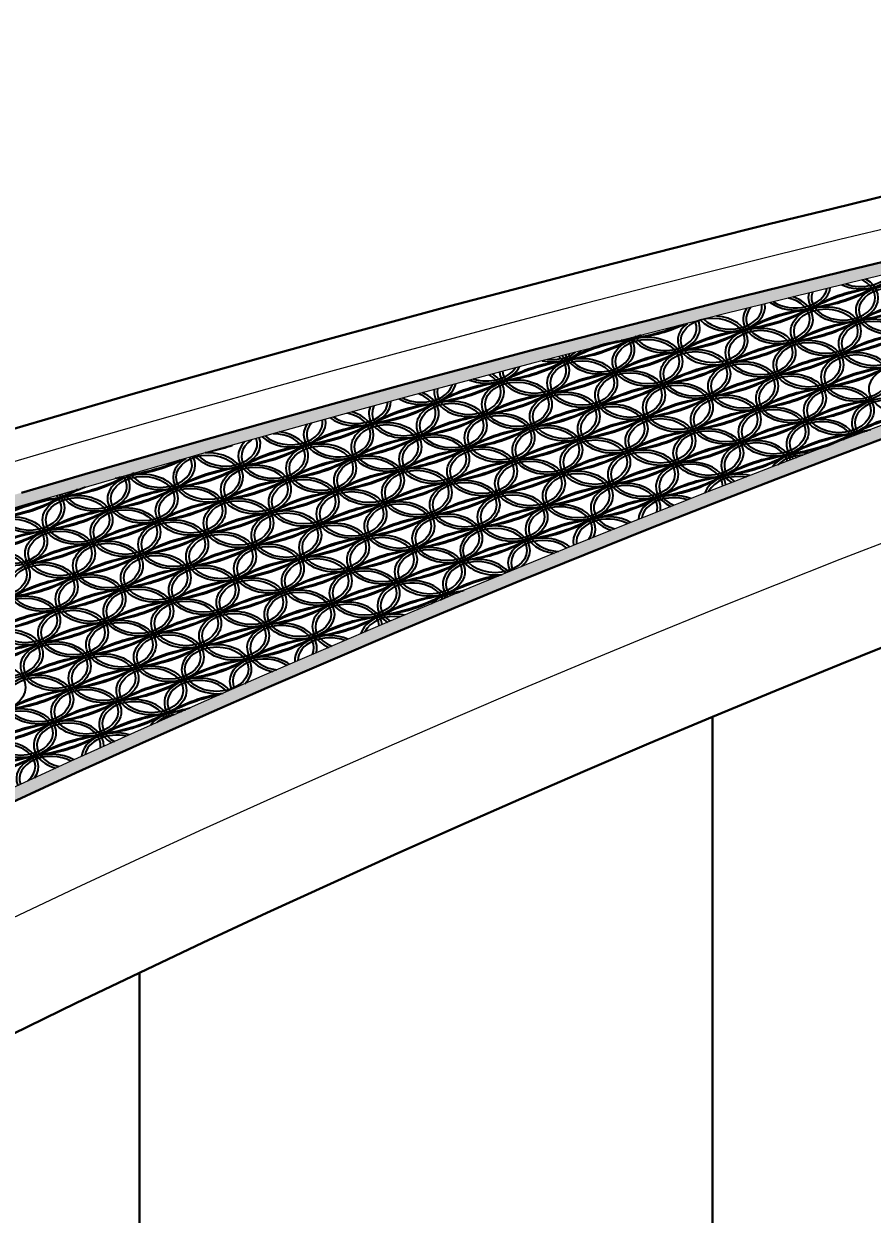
# Model space of a CAD drawing. Header units: millimetres. Extents: x 4628 to 974470, y 12613 to 383573.
# Drawn here: x 508769 to 522099, y 329766 to 348467 of the extents above; entities that cross this region are included whole.
import ezdxf

# ---------------------------------------------------------------- set-up
doc = ezdxf.new("R2010")
doc.units = ezdxf.units.MM
doc.linetypes.add('CENTER', pattern=[2, 1.25, -0.25, 0.25, -0.25])
for name, color, linetype, lineweight in [('标注', 3, 'Continuous', 18), ('桥 中心线', 5, 'CENTER', 15), ('桥 构造粗实', 1, 'Continuous', 30)]:
    doc.layers.add(name, color=color, linetype=linetype, lineweight=lineweight)
doc.styles.add('仿宋字', font='', dxfattribs={"width": 0.7})
doc.styles.get('仿宋字').set_extended_font_data('仿宋_GB2312')
doc.dimstyles.new('750', dxfattribs={"dimscale": 0, "dimtxt": 2.5, "dimasz": 1, "dimexe": 1, "dimexo": 1, "dimgap": 0, "dimtad": 0, "dimdec": 0, "dimlfac": 0.1, "dimrnd": 0.1, "dimzin": 12, "dimdsep": 46, "dimtxsty": '仿宋字', "dimblk": 'OBLIQUE', "dimcen": -1, "dimclrd": 256, "dimclre": 256, "dimclrt": 256, "dimadec": 4, "dimazin": 0, "dimtp": 2, "dimtm": 3, "dimtfac": 0.5, "dimtdec": 0, "dimtmove": 2, "dimatfit": 3, "dimldrblk": 'OBLIQUE', "dimfxl": 3, "dimfxlon": 1, "dimtvp": 0.7, "dimtolj": 1, "dimtzin": 12, "dimarcsym": 0})

# ---------------------------------------------------------------- blocks, each defined once
blk = doc.blocks.new('_Oblique')
at = {"color": 0, "linetype": 'ByBlock', "lineweight": -2}
blk.add_line((-0.5, -0.5), (0.5, 0.5), dxfattribs=at)
blk = doc.blocks.new('*D94')
at = {"layer": 'Defpoints', "color": 0}
for p in [(663589, 354869), (663589, 320810), (501589, 320390)]:
    blk.add_point(p, dxfattribs=at)
at = {"layer": '标注', "lineweight": -2}
for p, q in [((501589, 352869), (501589, 355869)), ((663589, 352869), (663589, 355869)), ((501589, 354869), (663589, 354869))]:
    blk.add_line(p, q, dxfattribs=at)
at = {"layer": '标注', "lineweight": -2, "xscale": 1000.0000020837, "yscale": 1000.0000020837, "zscale": 1000.0000020837, "rotation": 180}
blk.add_blockref('_Oblique', (501589, 354869), dxfattribs=at)
at = {"layer": '标注', "lineweight": -2, "xscale": 1000.0000020837, "yscale": 1000.0000020837, "zscale": 1000.0000020837}
blk.add_blockref('_Oblique', (663589, 354869), dxfattribs=at)
at = {"layer": '标注', "insert": (582589, 356619), "char_height": 2500, "attachment_point": 5, "style": '仿宋字'}
blk.add_mtext('\\A1;18×900', dxfattribs=at)
blk = doc.blocks.new('332323')
at = {"color": 8}
for centre, major_axis, start_param, end_param in [((40978, 23603), (550, 0), 4.146889, 5.943022), ((40978, 23603), (500, 0), 4.228591, 5.860699), ((39952, 23268), (-550, 0), 7.051227, 9.333183), ((39952, 23268), (-500, 0), 7.097119, 9.287008), ((40704, 23077), (-550, 0), 6.089678, 10.289143), ((40704, 23077), (-500, 0), 6.029961, 10.349186), ((41389, 22048), (-1697, 0), -1.433605, -0.835323), ((41741, 21519), (-2505, 0), -1.335396, -0.933532), ((40019, 24105), (1697, 0), -1.433605, -0.835323), ((39666, 24634), (-2505, 0), 1.806196, 2.208061), ((39679, 22742), (-550, 0), 5.839039, 10.551346), ((39679, 22742), (-500, 0), 5.7331, 10.658172), ((42141, 21857), (1697, 0), 1.707987, 2.30627), ((42493, 21328), (-2505, 0), -1.335396, -0.933532), ((40770, 23914), (-1697, 0), 1.707987, 2.30627), ((40418, 24443), (-2505, 0), 1.806196, 2.208061), ((38927, 22934), (550, 0), 3.708231, 6.403889), ((38927, 22934), (500, 0), 3.73062, 6.381344), ((40364, 21714), (1697, 0), 1.707987, 2.30627), ((40716, 21185), (-2505, 0), -1.335396, -0.933532), ((38993, 23771), (-1697, 0), 1.707987, 2.30627), ((38641, 24300), (2505, 0), -1.335396, -0.933532), ((37901, 22599), (-550, 0), 6.668603, 9.737415), ((37901, 22599), (500, 0), 3.530358, 6.592391), ((37216, 23628), (-1697, 0), 1.707987, 2.191015), ((36864, 24156), (2505, 0), -1.335396, -1.04193), ((38653, 22407), (-550, 0), 5.514242, 10.887587), ((38653, 22407), (-500, 0), 3.141593, 9.424778), ((41115, 21522), (1697, 0), 1.707987, 2.30627), ((41468, 20993), (-2505, 0), -1.335396, -0.933532), ((39745, 23579), (1697, 0), -1.433605, -0.835323), ((39393, 24108), (-2505, 0), 1.806196, 2.208061), ((36876, 22264), (550, 0), 3.357954, 6.775505), ((37628, 22073), (-550, 0), 3.141593, 9.424778), ((37150, 22791), (550, 0), 4.825607, 5.30309), ((38939, 21042), (-2505, 0), -0.969398, -0.933532), ((38587, 21570), (1697, 0), 2.266954, 2.30627), ((39338, 21379), (1697, 0), 1.707987, 2.30627), ((39691, 20850), (-2505, 0), -1.335396, -0.933532), ((37968, 23436), (1697, 0), -1.433605, -0.835323), ((37616, 23965), (-2505, 0), 1.806196, 2.208061), ((41867, 21331), (-1697, 0), -1.433605, -0.835323), ((42219, 20802), (-2505, 0), -1.335396, -0.933532), ((40497, 23388), (1697, 0), -1.433605, -0.835323), ((40145, 23916), (-2505, 0), 1.806196, 2.208061), ((36876, 22264), (500, 0), 3.343786, 6.789649), ((37561, 21236), (-1697, 0), -1.433605, -0.835323), ((37913, 20707), (-2505, 0), -1.335396, -0.933532), ((36191, 23293), (1697, 0), -1.433605, -0.835323), ((35839, 23822), (-2505, 0), 1.806196, 2.208061), ((37628, 22073), (-500, 0), 3.141593, 9.424778), ((38380, 21881), (-550, 0), 3.141593, 9.424778), ((40090, 21187), (-1697, 0), -1.433605, -0.835323), ((40442, 20659), (2505, 0), 1.806196, 2.208061), ((38720, 23245), (-1697, 0), 1.707987, 2.30627), ((38367, 23773), (-2505, 0), 1.806196, 2.208061), ((40157, 22024), (-550, 0), 3.141593, 9.424778), ((40157, 22024), (-500, 0), 3.141593, 9.424778), ((35851, 21930), (550, 0), 3.195824, 6.948231), ((35851, 21930), (500, 0), 3.163874, 6.980221), ((36536, 20901), (-1697, 0), -1.433605, -0.835323), ((36888, 20372), (2505, 0), 1.806196, 2.208061), ((35165, 22958), (-1697, 0), 1.707987, 2.30627), ((34813, 23487), (2505, 0), -1.335396, -0.933532), ((36124, 22456), (-550, 0), 7.573465, 8.848433), ((36602, 21738), (-550, 0), 3.141593, 9.424778), ((36124, 22456), (-500, 0), 7.724408, 8.69749), ((36602, 21738), (-500, 0), 3.141593, 9.424778), ((38313, 21044), (1697, 0), 1.707987, 2.30627), ((38665, 20515), (2505, 0), 1.806196, 2.208061), ((36943, 23101), (-1697, 0), 1.707987, 2.30627), ((36590, 23630), (2505, 0), -1.335396, -0.933532), ((38380, 21881), (-500, 0), 3.141593, 9.424778), ((40842, 20996), (1697, 0), 1.707987, 2.30627), ((41194, 20467), (-2505, 0), -1.335396, -0.933532), ((39471, 23053), (-1697, 0), 1.707987, 2.30627), ((39119, 23582), (2505, 0), -1.335396, -0.933532), ((34825, 21595), (-550, 0), 6.177918, 10.259943), ((35099, 22121), (550, 0), 4.20635, 5.94234), ((35099, 22121), (500, 0), 4.294459, 5.854232), ((37288, 20709), (1697, 0), 1.707987, 2.30627), ((37640, 20181), (-2505, 0), -1.335396, -0.933532), ((35917, 22767), (1697, 0), -1.433605, -0.835323), ((35565, 23295), (-2505, 0), 1.806196, 2.208061), ((39065, 20853), (-1697, 0), -1.433605, -0.835323), ((39417, 20324), (-2505, 0), -1.335396, -0.933532), ((37694, 22910), (-1697, 0), 1.707987, 2.30627), ((37342, 23439), (2505, 0), -1.335396, -0.933532), ((41594, 20804), (1697, 0), 1.707987, 2.30627), ((41946, 20275), (-2505, 0), -1.335396, -0.933532), ((40223, 22861), (-1697, 0), 1.707987, 2.30627), ((39871, 23390), (-2505, 0), 1.806196, 2.208061), ((34074, 21786), (-550, 0), 7.174724, 9.268252), ((34074, 21786), (500, 0), 4.091344, 6.067914), ((34825, 21595), (-500, 0), 6.126137, 10.311856), ((35510, 20566), (-1697, 0), -1.433605, -0.835323), ((35863, 20038), (2505, 0), 1.806196, 2.208061), ((34140, 22623), (-1697, 0), 1.707987, 2.30627), ((33788, 23152), (2505, 0), -1.335396, -0.933532), ((38039, 20518), (-1697, 0), -1.433605, -0.835323), ((38392, 19989), (-2505, 0), -1.335396, -0.933532), ((36669, 22575), (-1697, 0), 1.707987, 2.30627), ((36317, 23104), (-2505, 0), 1.806196, 2.208061), ((38106, 21355), (-550, 0), 3.141593, 9.424778), ((38106, 21355), (-500, 0), 3.141593, 9.424778), ((39816, 20661), (-1697, 0), -1.433605, -0.835323), ((40169, 20132), (-2505, 0), -1.335396, -0.933532), ((38446, 22718), (1697, 0), -1.433605, -0.835323), ((38094, 23247), (-2505, 0), 1.806196, 2.208061), ((33800, 21260), (-550, 0), 6.016498, 10.43208), ((33800, 21260), (500, 0), 2.79843, 7.367271), ((36262, 20375), (1697, 0), 1.707987, 2.30627), ((36615, 19846), (-2505, 0), -1.335396, -0.933532), ((34892, 22432), (-1697, 0), 1.707987, 2.30627), ((34540, 22961), (-2505, 0), 1.806196, 2.208061), ((38858, 21163), (-550, 0), 3.141593, 9.424778), ((38858, 21163), (-500, 0), 3.141593, 9.424778), ((40568, 20470), (1697, 0), 1.707987, 2.30627), ((40921, 19941), (-2505, 0), -1.335396, -0.933532), ((39198, 22527), (1697, 0), -1.433605, -0.835323), ((38846, 23056), (-2505, 0), 1.806196, 2.208061), ((40635, 21307), (-550, 0), 3.141593, 9.424778), ((40635, 21307), (-500, 0), 3.141593, 9.424778), ((33048, 21452), (-550, 0), 7.02969, 9.423998), ((33048, 21452), (-500, 0), 7.068747, 9.384591), ((34485, 20232), (-1697, 0), -1.433605, -0.835323), ((34837, 19703), (2505, 0), 1.806196, 2.208061), ((33115, 22289), (1697, 0), -1.433605, -0.835323), ((32762, 22818), (2505, 0), -1.335396, -0.933532), ((34552, 21069), (-550, 0), 3.141593, 9.424778), ((34552, 21069), (-500, 0), 3.141593, 9.424778), ((37014, 20183), (1697, 0), 1.707987, 2.30627), ((37366, 19654), (-2505, 0), -1.335396, -0.933532), ((35644, 22240), (-1697, 0), 1.707987, 2.30627), ((35291, 22769), (2505, 0), -1.335396, -0.933532), ((37081, 21020), (-550, 0), 3.141593, 9.424778), ((37081, 21020), (-500, 0), 3.141593, 9.424778), ((38791, 20326), (1697, 0), 1.707987, 2.30627), ((39143, 19798), (2505, 0), 1.806196, 2.208061), ((37421, 22384), (-1697, 0), 1.707987, 2.30627), ((37068, 22912), (2505, 0), -1.335396, -0.933532), ((39609, 20972), (-550, 0), 3.141593, 9.424778), ((39609, 20972), (-500, 0), 3.141593, 9.424778), ((41320, 20278), (1697, 0), 1.707987, 2.30627), ((41672, 19749), (-2505, 0), -1.335396, -0.933532), ((39950, 22335), (-1697, 0), 1.707987, 2.30627), ((39597, 22864), (2505, 0), -1.335396, -0.933532), ((41387, 21115), (550, 0), 0.456202, 3.665524), ((41387, 21115), (500, 0), 0.453301, 3.668693), ((32023, 21117), (550, 0), 3.762296, 6.418697), ((32023, 21117), (500, 0), 3.786735, 6.39401), ((32775, 20926), (-550, 0), 5.846708, 10.612839), ((32775, 20926), (-500, 0), 5.734024, 10.726272), ((35237, 20040), (1697, 0), 1.707987, 2.30627), ((35589, 19511), (-2505, 0), -1.335396, -0.933532), ((33866, 22097), (-1697, 0), 1.707987, 2.30627), ((33514, 22626), (2505, 0), -1.335396, -0.933532), ((37766, 19992), (-1697, 0), -1.433605, -0.835323), ((38118, 19463), (-2505, 0), -1.335396, -0.933532), ((36395, 22049), (-1697, 0), 1.707987, 2.30627), ((36043, 22578), (2505, 0), -1.335396, -0.933532), ((39543, 20135), (1697, 0), 1.707987, 2.30627), ((39895, 19606), (-2505, 0), -1.335396, -0.933532), ((38173, 22192), (-1697, 0), 1.707987, 2.30627), ((37820, 22721), (2505, 0), -1.335396, -0.933532), ((40361, 20780), (550, 0), 0.345079, 3.790609), ((40361, 20780), (500, 0), 0.330237, 3.805718), ((42072, 20087), (1697, 0), 1.722947, 2.30627), ((42424, 19558), (-2505, 0), -1.32132, -0.933532), ((31749, 20591), (-550, 0), 5.655697, 10.815519), ((33460, 19897), (1697, 0), 1.707987, 2.30627), ((33812, 19368), (2505, 0), 1.806196, 2.208061), ((32089, 21954), (1697, 0), -1.433605, -0.835323), ((31737, 22483), (2505, 0), -1.335396, -0.933532), ((33526, 20734), (-550, 0), 3.141593, 9.424778), ((33526, 20734), (-500, 0), 3.141593, 9.424778), ((35989, 19849), (-1697, 0), -1.433605, -0.835323), ((36341, 19320), (2505, 0), 1.806196, 2.208061), ((34618, 21906), (-1697, 0), 1.707987, 2.30627), ((34266, 22435), (-2505, 0), 1.806196, 2.208061), ((38518, 19800), (-1697, 0), -1.433605, -0.835323), ((38870, 19271), (-2505, 0), -1.335396, -0.933532), ((37147, 21857), (1697, 0), -1.433605, -0.835323), ((36795, 22386), (-2505, 0), 1.806196, 2.208061), ((40295, 19943), (-1697, 0), -1.433605, -0.835323), ((40647, 19415), (2505, 0), 1.806196, 2.208061), ((38924, 22001), (1697, 0), -1.433605, -0.835323), ((38572, 22529), (-2505, 0), 1.806196, 2.208061), ((41113, 20589), (-550, 0), 4.849945, 5.559332), ((40349, 22672), (-2505, 0), 1.806196, 1.891392), ((40701, 22144), (-1697, 0), 1.707987, 1.795282), ((30997, 20782), (-550, 0), 6.792787, 9.681743), ((30997, 20782), (-500, 0), 6.805158, 9.669192), ((30312, 21811), (-1697, 0), 1.849441, 2.057414), ((31749, 20591), (-500, 0), 5.467619, 11.003793), ((34212, 19705), (1697, 0), 1.707987, 2.30627), ((34564, 19177), (-2505, 0), -1.335396, -0.933532), ((32841, 21763), (-1697, 0), 1.707987, 2.30627), ((32489, 22291), (-2505, 0), 1.806196, 2.208061), ((34278, 20542), (-550, 0), 3.141593, 9.424778), ((36740, 19657), (-1697, 0), -1.433605, -0.835323), ((37093, 19128), (2505, 0), 1.806196, 2.208061), ((35370, 21714), (-1697, 0), 1.707987, 2.30627), ((35018, 22243), (-2505, 0), 1.806196, 2.208061), ((39269, 19609), (1697, 0), 1.707987, 2.30627), ((39622, 19080), (2505, 0), 1.806196, 2.208061), ((37899, 21666), (-1697, 0), 1.707987, 2.30627), ((37547, 22195), (-2505, 0), 1.806196, 2.208061), ((39336, 20446), (-550, 0), 3.358563, 7.074144), ((39336, 20446), (500, 0), 0.187842, 3.961956), ((41046, 19752), (-1697, 0), -1.433605, -0.835323), ((41399, 19223), (2505, 0), 1.806196, 2.208061), ((39676, 21809), (-1697, 0), 1.707987, 2.30627), ((39324, 22338), (2505, 0), -1.335396, -0.933532), ((29972, 20448), (550, 0), 3.552252, 6.64935), ((29972, 20448), (500, 0), 3.554169, 6.647304), ((30724, 20256), (-550, 0), 5.397825, 11.083374), ((30724, 20256), (-500, 0), 3.141593, 9.424778), ((32434, 19562), (-1697, 0), -1.433605, -0.835323), ((32787, 19033), (2505, 0), 1.806196, 2.208061), ((31064, 21619), (1697, 0), -1.433605, -0.835323), ((30712, 22148), (-2505, 0), 1.806196, 2.208061), ((33253, 20208), (-550, 0), 3.141593, 9.424778), ((34963, 19514), (1697, 0), 1.707987, 2.30627), ((35316, 18985), (-2505, 0), -1.335396, -0.933532), ((33593, 21571), (-1697, 0), 1.707987, 2.30627), ((33241, 22100), (-2505, 0), 1.806196, 2.208061), ((35030, 20351), (-550, 0), 3.141593, 9.424778), ((35030, 20351), (-500, 0), 3.141593, 9.424778), ((37492, 19466), (1697, 0), 1.707987, 2.30627), ((37844, 18937), (-2505, 0), -1.335396, -0.933532), ((36122, 21523), (-1697, 0), 1.707987, 2.30627), ((35769, 22051), (2505, 0), -1.335396, -0.933532), ((37559, 20303), (-550, 0), 3.141593, 9.424778), ((37559, 20303), (-500, 0), 3.141593, 9.424778), ((40021, 19417), (1697, 0), 1.707987, 2.30627), ((40373, 18888), (-2505, 0), -1.335396, -0.933532), ((38651, 21474), (-1697, 0), 1.707987, 2.30627), ((38298, 22003), (2505, 0), -1.335396, -0.933532), ((40088, 20254), (-550, 0), 4.589448, 5.833816), ((40088, 20254), (-500, 0), 4.746736, 5.676527), ((29287, 21476), (-1697, 0), 1.707987, 2.237473), ((28935, 22005), (2505, 0), -1.335396, -1.000401), ((31409, 19228), (1697, 0), 1.707987, 2.30627), ((31761, 18699), (-2505, 0), -1.335396, -0.933532), ((30039, 21285), (-1697, 0), 1.707987, 2.30627), ((29686, 21813), (2505, 0), -1.335396, -0.933532), ((33186, 19371), (1697, 0), 1.707987, 2.30627), ((33538, 18842), (-2505, 0), -1.335396, -0.933532), ((31816, 21428), (-1697, 0), 1.707987, 2.30627), ((31463, 21957), (-2505, 0), 1.806196, 2.208061), ((33253, 20208), (-500, 0), 3.141593, 9.424778), ((34004, 20016), (-550, 0), 3.141593, 9.424778), ((35715, 19322), (1697, 0), 1.707987, 2.30627), ((36067, 18794), (-2505, 0), -1.335396, -0.933532), ((34345, 21379), (-1697, 0), 1.707987, 2.30627), ((33992, 21908), (2505, 0), -1.335396, -0.933532), ((38244, 19274), (1697, 0), 1.707987, 2.30627), ((38596, 18745), (-2505, 0), -1.335396, -0.933532), ((36874, 21331), (-1697, 0), 1.707987, 2.30627), ((36521, 21860), (-2505, 0), 1.806196, 2.208061), ((38310, 20111), (550, 0), 0.067761, 4.09548), ((38310, 20111), (500, 0), 0.020331, 4.143214), ((28947, 20113), (-550, 0), 6.605595, 9.889376), ((28947, 20113), (500, 0), 3.456593, 6.755109), ((28262, 21142), (-1697, 0), 1.707987, 2.30627), ((27909, 21670), (2505, 0), -1.335396, -0.933532), ((29698, 19921), (-550, 0), 3.141593, 9.424778), ((29698, 19921), (-500, 0), 3.141593, 9.424778), ((29984, 18556), (-2505, 0), -1.335396, -1.28003), ((29632, 19084), (1697, 0), 1.707987, 1.753617), ((31010, 18890), (-2505, 0), -0.95383, -0.933532), ((30657, 19419), (-1697, 0), -0.856711, -0.835323), ((32161, 19036), (1697, 0), 1.707987, 2.30627), ((32513, 18507), (-2505, 0), -1.335396, -0.933532), ((30790, 21093), (1697, 0), -1.433605, -0.835323), ((30438, 21622), (-2505, 0), 1.806196, 2.208061), ((33938, 19179), (1697, 0), 1.707987, 2.30627), ((34290, 18650), (-2505, 0), -1.335396, -0.933532), ((32568, 21236), (1697, 0), -1.433605, -0.835323), ((32215, 21765), (2505, 0), -1.335396, -0.933532), ((34004, 20016), (-500, 0), 3.141593, 9.424778), ((34756, 19825), (-550, 0), 3.141593, 9.424778), ((36467, 19131), (1697, 0), 1.707987, 2.30627), ((36819, 18602), (-2505, 0), -1.335396, -0.933532), ((35096, 21188), (-1697, 0), 1.707987, 2.30627), ((34744, 21717), (2505, 0), -1.335396, -0.933532), ((38996, 19082), (-1697, 0), -1.433605, -0.835323), ((39348, 18554), (-2505, 0), -1.335396, -0.933532), ((37625, 21140), (1697, 0), -1.433605, -0.835323), ((37273, 21668), (-2505, 0), 1.806196, 2.208061), ((39062, 19919), (-550, 0), 4.386417, 6.051679), ((39062, 19919), (-500, 0), 4.481756, 5.955386), ((28195, 20304), (550, 0), 4.687814, 5.52966), ((29984, 18556), (-2505, 0), -1.077616, -0.933532), ((29632, 19084), (1697, 0), 2.173555, 2.30627), ((30384, 18893), (1697, 0), 1.707987, 2.30627), ((30736, 18364), (-2505, 0), -1.335396, -0.933532), ((29013, 20950), (1697, 0), -1.433605, -0.835323), ((28661, 21479), (-2505, 0), 1.806196, 2.208061), ((32913, 18844), (-1697, 0), -1.433605, -0.835323), ((33265, 18316), (2505, 0), 1.806196, 2.208061), ((31542, 20902), (-1697, 0), 1.707987, 2.30627), ((31190, 21430), (-2505, 0), 1.806196, 2.208061), ((32979, 19682), (-550, 0), 3.141593, 9.424778), ((32979, 19682), (-500, 0), 3.141593, 9.424778), ((34690, 18988), (-1697, 0), -1.433605, -0.835323), ((35042, 18459), (-2505, 0), -1.335396, -0.933532), ((33319, 21045), (1697, 0), -1.433605, -0.835323), ((32967, 21574), (2505, 0), -1.335396, -0.933532), ((35508, 19633), (-550, 0), 3.141593, 9.424778), ((37219, 18939), (-1697, 0), -1.433605, -0.835323), ((37571, 18410), (2505, 0), 1.806196, 2.208061), ((35848, 20996), (-1697, 0), 1.707987, 2.30627), ((35496, 21525), (-2505, 0), 1.806196, 2.208061), ((37285, 19776), (550, 0), 6.172145, 10.571093), ((37285, 19776), (500, 0), 6.09809, 10.645529), ((27921, 19778), (550, 0), 3.385639, 6.836273), ((27921, 19778), (500, 0), 3.369774, 6.852097), ((28607, 18750), (-1697, 0), -1.433605, -0.835323), ((28959, 18221), (-2505, 0), -1.335396, -0.933532), ((27236, 20807), (1697, 0), -1.433605, -0.835323), ((26884, 21336), (-2505, 0), 1.806196, 2.208061), ((28673, 19587), (-550, 0), 3.141593, 9.424778), ((28673, 19587), (-500, 0), 3.141593, 9.424778), ((31135, 18701), (-1697, 0), -1.433605, -0.835323), ((31488, 18173), (-2505, 0), -1.335396, -0.933532), ((29765, 20758), (-1697, 0), 1.707987, 2.30627), ((29413, 21287), (2505, 0), -1.335396, -0.933532), ((31202, 19538), (-550, 0), 3.141593, 9.424778), ((31202, 19538), (-500, 0), 3.141593, 9.424778), ((33664, 18653), (1697, 0), 1.707987, 2.30627), ((34017, 18124), (2505, 0), 1.806196, 2.208061), ((32294, 20710), (-1697, 0), 1.707987, 2.30627), ((31942, 21239), (-2505, 0), 1.806196, 2.208061), ((33731, 19490), (-550, 0), 3.141593, 9.424778), ((33731, 19490), (-500, 0), 3.141593, 9.424778), ((35441, 18796), (1697, 0), 1.707987, 2.30627), ((35794, 18267), (-2505, 0), -1.335396, -0.933532), ((34071, 20853), (-1697, 0), 1.707987, 2.30627), ((33719, 21382), (-2505, 0), 1.806196, 2.208061), ((36260, 19442), (-550, 0), 9.084518, 13.955518), ((37970, 18748), (-1697, 0), -1.433605, -0.835323), ((38323, 18219), (2505, 0), 1.806196, 2.208061), ((36600, 20805), (-1697, 0), 1.707987, 2.30627), ((36248, 21334), (2505, 0), -1.335396, -0.933532), ((38037, 19585), (-550, 0), 4.201471, 6.250914), ((38037, 19585), (-500, 0), 4.263556, 6.188046), ((27648, 19252), (-550, 0), 3.141593, 9.424778), ((29358, 18558), (1697, 0), 1.707987, 2.30627), ((29711, 18029), (2505, 0), 1.806196, 2.208061), ((27988, 20615), (-1697, 0), 1.707987, 2.30627), ((27636, 21144), (2505, 0), -1.335396, -0.933532), ((29425, 19395), (-550, 0), 3.141593, 9.424778), ((29425, 19395), (-500, 0), 3.141593, 9.424778), ((31887, 18510), (1697, 0), 1.707987, 2.30627), ((32239, 17981), (-2505, 0), -1.335396, -0.933532), ((30517, 20567), (-1697, 0), 1.707987, 2.30627), ((30165, 21096), (2505, 0), -1.335396, -0.933532), ((34416, 18461), (1697, 0), 1.707987, 2.30627), ((34768, 17933), (-2505, 0), -1.335396, -0.933532), ((33046, 20519), (1697, 0), -1.433605, -0.835323), ((32693, 21047), (2505, 0), -1.335396, -0.933532), ((34483, 19298), (-550, 0), 3.141593, 9.424778), ((34483, 19298), (-500, 0), 3.141593, 9.424778), ((36193, 18605), (1697, 0), 1.707987, 2.30627), ((36545, 18076), (-2505, 0), -1.335396, -0.933532), ((34823, 20662), (-1697, 0), 1.707987, 2.30627), ((34471, 21191), (2505, 0), -1.335396, -0.933532), ((36260, 19442), (-500, 0), 8.958828, 14.081902), ((37011, 19250), (550, 0), 0.880499, 3.302499), ((27648, 19252), (-500, 0), 3.141593, 9.424778), ((30110, 18367), (1697, 0), 1.707987, 2.30627), ((30462, 17838), (-2505, 0), -1.335396, -0.933532), ((28740, 20424), (-1697, 0), 1.707987, 2.30627), ((28387, 20953), (2505, 0), -1.335396, -0.933532), ((32639, 18318), (1697, 0), 1.707987, 2.30627), ((32991, 17789), (-2505, 0), -1.335396, -0.933532), ((31269, 20375), (1697, 0), -1.433605, -0.835323), ((30916, 20904), (-2505, 0), 1.806196, 2.208061), ((35234, 19107), (-550, 0), 8.713723, 14.340804), ((36945, 18413), (-1697, 0), -1.433605, -0.835323), ((37297, 17884), (-2505, 0), -1.335396, -0.933532), ((35575, 20470), (-1697, 0), 1.707987, 2.30627), ((35222, 20999), (2505, 0), -1.335396, -0.933532), ((37011, 19250), (500, 0), 0.918489, 3.263904), ((28333, 18223), (1697, 0), 1.707987, 2.30627), ((28685, 17695), (-2505, 0), -1.335396, -0.933532), ((26963, 20281), (1697, 0), -1.433605, -0.835323), ((26610, 20809), (-2505, 0), 1.806196, 2.208061), ((30862, 18175), (-1697, 0), -1.433605, -0.835323), ((31214, 17646), (-2505, 0), -1.335396, -0.933532), ((29491, 20232), (1697, 0), -1.433605, -0.835323), ((29139, 20761), (-2505, 0), 1.806196, 2.208061), ((33391, 18127), (1697, 0), 1.707987, 2.30627), ((33743, 17598), (-2505, 0), -1.335396, -0.933532), ((32020, 20184), (1697, 0), -1.433605, -0.835323), ((31668, 20713), (-2505, 0), 1.806196, 2.208061), ((35168, 18270), (1697, 0), 1.707987, 2.30627), ((35520, 17741), (-2505, 0), -1.335396, -0.933532), ((33797, 20327), (-1697, 0), 1.707987, 2.30627), ((33445, 20856), (-2505, 0), 1.806196, 2.208061), ((35986, 18915), (-550, 0), 3.841209, 6.638405), ((35986, 18915), (-500, 0), 3.858705, 6.620365), ((29085, 18032), (-1697, 0), -1.433605, -0.835323), ((29437, 17503), (-2505, 0), -1.335396, -0.933532), ((27714, 20089), (-1697, 0), 1.707987, 2.30627), ((27362, 20618), (-2505, 0), 1.806196, 2.208061), ((29151, 18869), (-550, 0), 3.141593, 9.424778), ((29151, 18869), (-500, 0), 3.141593, 9.424778), ((31614, 17984), (1697, 0), 1.707987, 2.30627), ((31966, 17455), (2505, 0), 1.806196, 2.208061), ((30243, 20041), (1697, 0), -1.433605, -0.835323), ((29891, 20570), (2505, 0), -1.335396, -0.933532), ((31680, 18821), (-550, 0), 3.141593, 9.424778), ((31680, 18821), (-500, 0), 3.141593, 9.424778), ((34142, 17935), (1697, 0), 1.707987, 2.30627), ((34495, 17406), (2505, 0), 1.806196, 2.208061), ((32772, 19992), (-1697, 0), 1.707987, 2.30627), ((32420, 20521), (-2505, 0), 1.806196, 2.208061), ((34209, 18772), (-550, 0), 3.141593, 9.424778), ((34209, 18772), (-500, 0), 3.141593, 9.424778), ((35920, 18078), (1697, 0), 1.707987, 2.30627), ((36272, 17550), (-2505, 0), -1.335396, -0.933532), ((34549, 20136), (-1697, 0), 1.707987, 2.30627), ((34197, 20664), (2505, 0), -1.335396, -0.933532), ((28126, 18534), (-550, 0), 3.141593, 9.424778), ((29836, 17840), (1697, 0), 1.707987, 2.30627), ((30189, 17312), (2505, 0), 1.806196, 2.208061), ((28466, 19898), (-1697, 0), 1.707987, 2.30627), ((28114, 20426), (2505, 0), -1.335396, -0.933532), ((29903, 18677), (-550, 0), 3.141593, 9.424778), ((29903, 18677), (-500, 0), 3.141593, 9.424778), ((32365, 17792), (1697, 0), 1.707987, 2.30627), ((32718, 17263), (-2505, 0), -1.335396, -0.933532), ((30995, 19849), (-1697, 0), 1.707987, 2.30627), ((30643, 20378), (2505, 0), -1.335396, -0.933532), ((34894, 17744), (1697, 0), 1.707987, 2.30627), ((35246, 17215), (2505, 0), 1.806196, 2.208061), ((33524, 19801), (1697, 0), -1.433605, -0.835323), ((33172, 20330), (2505, 0), -1.335396, -0.933532), ((34961, 18581), (-550, 0), 3.652871, 6.839822), ((34961, 18581), (-500, 0), 3.650658, 6.841479), ((28126, 18534), (-500, 0), 3.141593, 9.424778), ((30588, 17649), (1697, 0), 1.707987, 2.30627), ((30940, 17120), (-2505, 0), -1.335396, -0.933532), ((29218, 19706), (-1697, 0), 1.707987, 2.30627), ((28866, 20235), (2505, 0), -1.335396, -0.933532), ((30655, 18486), (-550, 0), 3.141593, 9.424778), ((30655, 18486), (-500, 0), 3.141593, 9.424778), ((33117, 17600), (1697, 0), 1.707987, 2.30627), ((33469, 17072), (-2505, 0), -1.335396, -0.933532), ((31747, 19658), (-1697, 0), 1.707987, 2.30627), ((31394, 20186), (-2505, 0), 1.806196, 2.208061), ((35646, 17552), (1697, 0), 1.76771, 2.30627), ((35998, 17023), (-2505, 0), -1.281263, -0.933532), ((28811, 17506), (1697, 0), 1.707987, 2.30627), ((29163, 16977), (-2505, 0), -1.335396, -0.933532), ((27441, 19563), (-1697, 0), 1.707987, 2.30627), ((27088, 20092), (2505, 0), -1.335396, -0.933532), ((31340, 17457), (-1697, 0), -1.433605, -0.835323), ((31692, 16929), (-2505, 0), -1.335396, -0.933532), ((29970, 19514), (1697, 0), -1.433605, -0.835323), ((29617, 20043), (-2505, 0), 1.806196, 2.208061), ((33869, 17409), (-1697, 0), -1.433605, -0.835323), ((34221, 16880), (2505, 0), 1.806196, 2.208061), ((32498, 19466), (1697, 0), -1.433605, -0.835323), ((32146, 19995), (-2505, 0), 1.806196, 2.208061), ((33935, 18246), (-550, 0), 3.45002, 7.05534), ((33935, 18246), (-500, 0), 3.426363, 7.078569), ((29563, 17314), (-1697, 0), -1.433605, -0.835323), ((29915, 16785), (-2505, 0), -1.335396, -0.933532), ((28192, 19371), (-1697, 0), 1.707987, 2.30627), ((27840, 19900), (-2505, 0), 1.806196, 2.208061), ((30381, 17960), (-550, 0), 3.141593, 9.424778), ((32092, 17266), (-1697, 0), -1.433605, -0.835323), ((32444, 16737), (-2505, 0), -1.335396, -0.933532), ((30721, 19323), (-1697, 0), 1.707987, 2.30627), ((30369, 19852), (2505, 0), -1.335396, -0.933532), ((32158, 18103), (-550, 0), 3.141593, 9.424778), ((32158, 18103), (-500, 0), 3.141593, 9.424778), ((34621, 17217), (1697, 0), 1.707987, 2.30627), ((34973, 16689), (-2505, 0), -1.335396, -0.933532), ((33250, 19275), (-1697, 0), 1.707987, 2.30627), ((32898, 19803), (2505, 0), -1.335396, -0.933532), ((34687, 18054), (-550, 0), 4.79907, 5.703682), ((34687, 18054), (-500, 0), 5.110285, 5.394647), ((33923, 20138), (-2505, 0), 1.806196, 1.904496), ((34276, 19609), (-1697, 0), 1.707987, 1.81427), ((28537, 16979), (1697, 0), 1.707987, 2.30627), ((28890, 16451), (-2505, 0), -1.335396, -0.933532), ((27167, 19037), (-1697, 0), 1.707987, 2.30627), ((26815, 19565), (2505, 0), -1.335396, -0.933532), ((28604, 17817), (-550, 0), 3.141593, 9.424778), ((28604, 17817), (-500, 0), 3.141593, 9.424778), ((30315, 17123), (1697, 0), 1.707987, 2.30627), ((30667, 16594), (2505, 0), 1.806196, 2.208061), ((28944, 19180), (-1697, 0), 1.707987, 2.30627), ((28592, 19709), (-2505, 0), 1.806196, 2.208061), ((31133, 17768), (-550, 0), 3.141593, 9.424778), ((32843, 17074), (1697, 0), 1.707987, 2.30627), ((33196, 16545), (-2505, 0), -1.335396, -0.933532), ((31473, 19131), (-1697, 0), 1.707987, 2.30627), ((31121, 19660), (2505, 0), -1.335396, -0.933532), ((32910, 17911), (550, 0), 0.079802, 4.155181), ((32910, 17911), (500, 0), 0.028716, 4.206267), ((29289, 16788), (1697, 0), 1.707987, 2.30627), ((29641, 16259), (-2505, 0), -1.335396, -0.933532), ((27919, 18845), (-1697, 0), 1.707987, 2.30627), ((27567, 19374), (-2505, 0), 1.806196, 2.208061), ((31066, 16931), (1697, 0), 1.707987, 2.30627), ((31419, 16402), (-2505, 0), -1.335396, -0.933532), ((29696, 18988), (-1697, 0), 1.707987, 2.30627), ((29344, 19517), (2505, 0), -1.335396, -0.933532), ((31133, 17768), (-500, 0), 3.141593, 9.424778), ((31885, 17577), (550, 0), 6.083856, 10.730628), ((33595, 16883), (1697, 0), 1.707987, 2.30627), ((33947, 16354), (-2505, 0), -1.335396, -0.933532), ((32225, 18940), (1697, 0), -1.433605, -0.835323), ((31873, 19469), (-2505, 0), 1.806196, 2.208061), ((33662, 17720), (550, 0), 1.297283, 2.933097), ((33662, 17720), (500, 0), 1.39662, 2.834202), ((30041, 16596), (-1697, 0), -1.433605, -0.835323), ((30393, 16068), (-2505, 0), -1.335396, -0.933532), ((28671, 18654), (1697, 0), -1.433605, -0.835323), ((28318, 19182), (-2505, 0), 1.806196, 2.208061), ((30107, 17433), (-550, 0), 3.141593, 9.424778), ((30107, 17433), (-500, 0), 3.141593, 9.424778), ((31818, 16740), (1697, 0), 1.707987, 2.30627), ((32170, 16211), (-2505, 0), -1.335396, -0.933532), ((30448, 18797), (1697, 0), -1.433605, -0.835323), ((30095, 19326), (-2505, 0), 1.806196, 2.208061), ((31885, 17577), (500, 0), 5.985529, 10.828955), ((32636, 17385), (-550, 0), 4.165008, 6.360754), ((28264, 16453), (-1697, 0), -1.433605, -0.835323), ((28616, 15924), (2505, 0), 1.806196, 2.208061), ((26893, 18510), (-1697, 0), 1.707987, 2.30627), ((26541, 19039), (-2505, 0), 1.806196, 2.208061), ((30793, 16405), (1697, 0), 1.707987, 2.30627), ((31145, 15876), (2505, 0), 1.806196, 2.208061), ((29422, 18462), (-1697, 0), 1.707987, 2.30627), ((29070, 18991), (2505, 0), -1.335396, -0.933532), ((30859, 17242), (-550, 0), 8.791086, 14.319607), ((30859, 17242), (-500, 0), 3.141593, 9.424778), ((32570, 16548), (1697, 0), 1.707987, 2.30627), ((32922, 16019), (2505, 0), 1.806196, 2.208061), ((31199, 18605), (-1697, 0), 1.707987, 2.30627), ((30847, 19134), (2505, 0), -1.335396, -0.933532), ((32636, 17385), (-500, 0), 4.217385, 6.308513), ((29016, 16262), (-1697, 0), -1.433605, -0.835323), ((29368, 15733), (2505, 0), 1.806196, 2.208061), ((27645, 18319), (-1697, 0), 1.707987, 2.30627), ((27293, 18848), (2505, 0), -1.335396, -0.933532), ((29082, 17099), (-550, 0), 3.141593, 9.424778), ((29082, 17099), (-500, 0), 3.141593, 9.424778), ((31611, 17050), (550, 0), 0.773, 3.481928), ((31611, 17050), (500, 0), 0.795392, 3.459568), ((27305, 16956), (-550, 0), 3.141593, 9.424778), ((29767, 16070), (1697, 0), 1.707987, 2.30627), ((30120, 15541), (-2505, 0), -1.335396, -0.933532), ((28397, 18127), (1697, 0), -1.433605, -0.835323), ((28045, 18656), (-2505, 0), 1.806196, 2.208061), ((31544, 16213), (1697, 0), 1.707987, 2.30627), ((31897, 15685), (-2505, 0), -1.335396, -0.933532), ((30174, 18270), (-1697, 0), 1.707987, 2.30627), ((29822, 18799), (2505, 0), -1.335396, -0.933532), ((30519, 15879), (-1697, 0), -1.433605, -0.835323), ((30871, 15350), (-2505, 0), -1.335396, -0.933532), ((29149, 17936), (-1697, 0), 1.707987, 2.30627), ((28796, 18465), (-2505, 0), 1.806196, 2.208061), ((30586, 16716), (-550, 0), 3.665761, 6.884629), ((30586, 16716), (-500, 0), 3.662199, 6.888152), ((28742, 15735), (1697, 0), 1.707987, 2.30627), ((29094, 15207), (-2505, 0), -1.335396, -0.933532), ((27372, 17793), (-1697, 0), 1.707987, 2.30627), ((27019, 18321), (-2505, 0), 1.806196, 2.208061), ((31271, 15687), (1697, 0), 1.773083, 2.30627), ((31623, 15158), (2505, 0), 1.863733, 2.208061), ((29494, 15544), (1697, 0), 1.707987, 2.30627), ((29846, 15015), (-2505, 0), -1.335396, -0.933532), ((28123, 17601), (-1697, 0), 1.707987, 2.30627), ((27771, 18130), (2505, 0), -1.335396, -0.933532), ((29560, 16381), (-550, 0), 3.401389, 7.161058), ((29560, 16381), (-500, 0), 3.369584, 7.19273), ((28535, 16046), (550, 0), 6.237051, 10.620133), ((30245, 15352), (1697, 0), 1.707987, 2.30627), ((30598, 14824), (-2505, 0), -1.335396, -0.933532), ((28875, 17410), (-1697, 0), 1.707987, 2.30627), ((28523, 17938), (2505, 0), -1.335396, -0.933532), ((30312, 16189), (550, 0), 1.584918, 2.689136), ((30312, 16189), (500, 0), 1.778921, 2.495133), ((29548, 18273), (2505, 0), -1.335396, -1.208118), ((29900, 17744), (-1697, 0), 1.707987, 1.849513), ((28468, 15209), (-1697, 0), -1.433605, -0.835323), ((28821, 14680), (-2505, 0), -1.335396, -0.933532), ((27098, 17266), (1697, 0), -1.433605, -0.835323), ((26746, 17795), (-2505, 0), 1.806196, 2.208061), ((28535, 16046), (500, 0), 6.163875, 10.692917), ((27510, 15712), (-550, 0), 8.947489, 14.20219), ((27510, 15712), (-500, 0), 8.725274, 14.423852), ((29220, 15018), (-1697, 0), -1.433605, -0.835323), ((29572, 14489), (2505, 0), 1.806196, 2.208061), ((27850, 17075), (-1697, 0), 1.707987, 2.30627), ((27497, 17604), (-2505, 0), 1.806196, 2.208061), ((29287, 15855), (550, 0), 1.189773, 3.097091), ((29287, 15855), (500, 0), 1.262683, 3.024182), ((28261, 15520), (550, 0), 0.876478, 3.422414), ((28195, 14683), (1697, 0), 1.707987, 2.30627), ((28547, 14154), (-2505, 0), -1.335396, -0.933532), ((26824, 16740), (-1697, 0), 1.707987, 2.30627), ((26472, 17269), (2505, 0), -1.335396, -0.933532), ((28261, 15520), (500, 0), 0.907994, 3.391529)]:
    blk.add_ellipse(centre, major_axis=major_axis, ratio=0.7, start_param=start_param, end_param=end_param, dxfattribs=at)
for centre, major_axis in [((41456, 22885), (550, 0)), ((41456, 22885), (500, 0)), ((40430, 22551), (550, 0)), ((40430, 22551), (500, 0)), ((41182, 22359), (550, 0)), ((41182, 22359), (500, 0)), ((39405, 22216), (550, 0)), ((39405, 22216), (500, 0)), ((39131, 21690), (550, 0)), ((39131, 21690), (500, 0)), ((40908, 21833), (550, 0)), ((40908, 21833), (500, 0)), ((37354, 21547), (550, 0)), ((37354, 21547), (500, 0)), ((39883, 21498), (550, 0)), ((41660, 21641), (550, 0)), ((35577, 21403), (550, 0)), ((35577, 21403), (500, 0)), ((39883, 21498), (500, 0)), ((36329, 21212), (550, 0)), ((36329, 21212), (500, 0)), ((35303, 20877), (550, 0)), ((35303, 20877), (500, 0)), ((37832, 20829), (550, 0)), ((37832, 20829), (500, 0)), ((36055, 20686), (550, 0)), ((36055, 20686), (500, 0)), ((38584, 20637), (550, 0)), ((38584, 20637), (500, 0)), ((32501, 20399), (550, 0)), ((32501, 20399), (500, 0)), ((34278, 20542), (500, 0)), ((36807, 20494), (550, 0)), ((36807, 20494), (500, 0)), ((31476, 20065), (550, 0)), ((31476, 20065), (500, 0)), ((35782, 20159), (550, 0)), ((35782, 20159), (500, 0)), ((32227, 19873), (550, 0)), ((32227, 19873), (500, 0)), ((34756, 19825), (500, 0)), ((36533, 19968), (550, 0)), ((36533, 19968), (500, 0)), ((30450, 19730), (550, 0)), ((30450, 19730), (500, 0)), ((35508, 19633), (500, 0)), ((31954, 19347), (550, 0)), ((31954, 19347), (500, 0)), ((30177, 19204), (550, 0)), ((30177, 19204), (500, 0)), ((32705, 19155), (550, 0)), ((32705, 19155), (500, 0)), ((35234, 19107), (500, 0)), ((28399, 19060), (550, 0)), ((28399, 19060), (500, 0)), ((30928, 19012), (550, 0)), ((30928, 19012), (500, 0)), ((33457, 18964), (550, 0)), ((33457, 18964), (500, 0)), ((27374, 18726), (550, 0)), ((27374, 18726), (500, 0)), ((32432, 18629), (550, 0)), ((32432, 18629), (500, 0)), ((28878, 18343), (550, 0)), ((28878, 18343), (500, 0)), ((33184, 18438), (550, 0)), ((33184, 18438), (500, 0)), ((29629, 18151), (550, 0)), ((29629, 18151), (500, 0)), ((31406, 18294), (550, 0)), ((31406, 18294), (500, 0)), ((27852, 18008), (550, 0)), ((27852, 18008), (500, 0)), ((30381, 17960), (500, 0)), ((29356, 17625), (550, 0)), ((29356, 17625), (500, 0)), ((27579, 17482), (550, 0)), ((27579, 17482), (500, 0)), ((28330, 17290), (550, 0)), ((28330, 17290), (500, 0)), ((29834, 16907), (550, 0)), ((29834, 16907), (500, 0)), ((28057, 16764), (550, 0)), ((28057, 16764), (500, 0)), ((28809, 16573), (550, 0)), ((28809, 16573), (500, 0)), ((27783, 16238), (550, 0)), ((27783, 16238), (500, 0))]:
    blk.add_ellipse(centre, major_axis=major_axis, ratio=0.7, dxfattribs=at)

msp = doc.modelspace()

# ---------------------------------------------------------------- hatches: boundary and pattern name
h = msp.add_hatch(color=8)
h.paths.add_polyline_path([(465800, 324759.2), (466798.6, 325222.9), (467797.1, 325682.5), (468795.6, 326138.2), (469794.1, 326589.9), (470792.5, 327037.6), (471791, 327481.3), (472789.5, 327921.1), (473788, 328356.8), (474786.4, 328788.6), (475784.9, 329216.4), (476783.3, 329640.2), (477781.8, 330060.1), (478780.2, 330475.9), (479778.6, 330887.8), (480777, 331295.7), (481775.4, 331699.6), (482773.8, 332099.5), (483772.2, 332495.4), (484770.6, 332887.4), (485769, 333275.4), (486767.4, 333659.4), (487765.8, 334039.4), (488764.1, 334415.4), (489762.5, 334787.4), (490760.9, 335155.5), (491759.2, 335519.6), (492757.5, 335879.7), (493755.9, 336235.8), (494754.2, 336588), (495752.5, 336936.1), (496750.9, 337280.3), (497749.2, 337620.5), (498747.5, 337956.7), (499745.8, 338289), (500744.1, 338617.2), (501742.3, 338941.5), (502740.6, 339261.8), (503738.9, 339578.1), (504737.2, 339890.4), (505735.4, 340198.8), (506733.7, 340503.1), (507731.9, 340803.5), (508730.2, 341100), (509728.4, 341392.4), (510726.6, 341680.8), (511724.9, 341965.3), (512723.1, 342245.8), (513721.3, 342522.3), (514719.5, 342794.8), (515717.7, 343063.4), (516715.9, 343327.9), (517714.1, 343588.5), (518712.3, 343845.1), (519710.5, 344097.8), (520708.7, 344346.4), (521706.8, 344591.1), (522705, 344831.8), (523703.2, 345068.5), (524701.3, 345301.2), (525699.5, 345530), (526697.6, 345754.8), (527695.8, 345975.6), (528693.9, 346192.4), (529692.1, 346405.2), (530690.2, 346614.1), (531688.3, 346818.9), (532686.4, 347019.8), (533684.6, 347216.8), (534682.7, 347409.7), (535680.8, 347598.7), (536678.9, 347783.6), (537677, 347964.6), (538675.1, 348141.7), (539496, 348284, -0.9291183), (539640.6, 347499.4), (539588.7, 347485.8), (538588.7, 347218.1), (537588.7, 346944), (536588.7, 346663.5), (535588.7, 346376.8), (534588.7, 346083.7), (533588.7, 345784.3), (532588.7, 345478.5), (531588.7, 345166.4), (530588.7, 344848), (529588.7, 344523.2), (528588.7, 344192.1), (527588.7, 343854.7), (526588.7, 343510.9), (525588.7, 343160.8), (524588.7, 342804.4), (523588.7, 342441.7), (522588.7, 342072.6), (521588.7, 341697.2), (520588.7, 341315.5), (519588.7, 340927.5), (518588.7, 340533.1), (517588.7, 340132.4), (516588.7, 339725.3), (515588.7, 339312), (514588.7, 338892.3), (513588.7, 338466.3), (512588.7, 338034), (511588.7, 337595.4), (510588.7, 337150.4), (509588.7, 336699.1), (508588.7, 336241.5), (507588.7, 335777.6), (506588.7, 335307.3), (505588.7, 334830.8), (504588.7, 334347.9), (503588.7, 333858.7), (502588.7, 333363.1), (501588.7, 332861.3), (500588.7, 332353.1), (499588.7, 331838.7), (498588.7, 331317.9), (497588.7, 330790.8), (496588.7, 330257.3), (495588.7, 329717.6), (494588.7, 329171.5), (493588.7, 328619.2), (492588.7, 328060.5), (491588.7, 327495.5), (490588.7, 326924.1), (489588.7, 326346.5), (488588.7, 325762.6), (487588.7, 325172.3), (486588.7, 324575.7), (485588.7, 323972.8), (484588.7, 323363.6), (483588.7, 322748.1), (483332.9, 322589), (462593.2, 322399.9, -0.7595159), (462379.6, 323140.4), (462804.5, 323344.4), (463803, 323820), (464801.5, 324291.6)])
h.paths.add_polyline_path([(483483.5, 322918.2), (483274.9, 322788.5), (462591.3, 322599.9, -0.7425297), (462477.3, 322965.4), (462890.8, 323164), (463888.7, 323639.3), (464886.6, 324110.6), (465884.6, 324578), (466882.5, 325041.3), (467880.4, 325500.7), (468878.3, 325956.1), (469876.2, 326407.5), (470874.1, 326855), (471871.9, 327298.4), (472869.8, 327737.9), (473867.6, 328173.4), (474865.5, 328604.9), (475863.3, 329032.4), (476861.1, 329456), (477859, 329875.6), (478856.8, 330291.2), (479854.6, 330702.8), (480852.4, 331110.4), (481850.1, 331514), (482847.9, 331913.7), (483845.7, 332309.4), (484843.4, 332701.1), (485841.1, 333088.8), (486838.9, 333472.6), (487836.6, 333852.3), (488834.3, 334228.1), (489832, 334599.9), (490829.7, 334967.7), (491827.4, 335331.6), (492825.1, 335691.4), (493822.7, 336047.3), (494820.4, 336399.2), (495818.1, 336747.2), (496815.7, 337091.1), (497813.3, 337431.1), (498811, 337767.1), (499808.6, 338099.1), (500806.2, 338427.1), (501803.8, 338751.2), (502801.4, 339071.2), (503799, 339387.3), (504796.5, 339699.4), (505794.1, 340007.6), (506791.7, 340311.7), (507789.2, 340611.9), (508786.8, 340908.1), (509784.3, 341200.3), (510781.8, 341488.6), (511779.3, 341772.9), (512776.8, 342053.1), (513774.3, 342329.5), (514771.8, 342601.8), (515769.3, 342870.1), (516766.8, 343134.5), (517764.3, 343394.9), (518761.7, 343651.4), (519759.2, 343903.8), (520756.7, 344152.3), (521754.1, 344396.8), (522751.5, 344637.3), (523749, 344873.8), (524746.4, 345106.4), (525743.8, 345335), (526741.2, 345559.6), (527738.6, 345780.2), (528736, 345996.8), (529733.4, 346209.5), (530730.8, 346418.2), (531728.2, 346622.9), (532725.5, 346823.7), (533722.9, 347020.5), (534720.3, 347213.3), (535717.6, 347402.1), (536715, 347586.9), (537712.3, 347767.8), (538709.6, 347944.7), (539487.9, 348079.6, -1.0024675), (539590, 347692.9), (539537.6, 347679.2), (538536.4, 347411.1), (537535.3, 347136.7), (536534.2, 346856), (535533, 346568.9), (534531.9, 346275.5), (533530.8, 345975.7), (532529.7, 345669.6), (531528.6, 345357.1), (530527.5, 345038.4), (529526.4, 344713.2), (528525.3, 344381.8), (527524.2, 344044), (526523.2, 343699.9), (525522.1, 343349.4), (524521.1, 342992.6), (523520, 342629.5), (522519, 342260.1), (521517.9, 341884.3), (520516.9, 341502.2), (519515.9, 341113.7), (518514.8, 340718.9), (517513.8, 340317.8), (516512.8, 339910.4), (515511.8, 339496.6), (514510.8, 339076.5), (513509.9, 338650.1), (512508.9, 338217.4), (511507.9, 337778.3), (510506.9, 337332.9), (509506, 336881.2), (508505, 336423.2), (507504.1, 335958.8), (506503.2, 335488.1), (505502.2, 335011.1), (504501.3, 334527.8), (503500.4, 334038.1), (502499.5, 333542.1), (501498.6, 333039.8), (500497.7, 332531.2), (499496.8, 332016.3), (498495.9, 331495), (497495, 330967.5), (496494.2, 330433.6), (495493.3, 329893.4), (494492.4, 329346.8), (493491.6, 328794), (492490.8, 328234.8), (491489.9, 327669.4), (490489.1, 327097.6), (489488.3, 326519.5), (488487.5, 325935), (487486.7, 325344.3), (486485.9, 324747.2), (485485.1, 324143.9), (484484.3, 323534.2)], flags=16)

# ---------------------------------------------------------------- linework, layer by layer
at = {"layer": '桥 中心线', "color": 8, "ltscale": 3000}
msp.add_lwpolyline([(529588.7, 346894.4), (528588.7, 346681.2), (527588.7, 346464), (526588.7, 346242.8), (525588.7, 346017.6), (524588.7, 345788.4), (523588.7, 345555.2), (522588.7, 345318.1), (521588.7, 345076.9), (520588.7, 344831.8), (519588.7, 344582.7), (518588.7, 344329.6), (517588.7, 344072.6), (516588.7, 343811.5), (515588.7, 343546.5), (514588.7, 343277.4), (513588.7, 343004.4), (512588.7, 342727.4), (511588.7, 342446.4), (510588.7, 342161.4), (509588.7, 341872.5), (508588.7, 341579.5)], dxfattribs=at)
at = {"layer": '桥 中心线', "ltscale": 3000}
msp.add_lwpolyline([(529588.7, 342977.1), (528588.7, 342633.7), (527588.7, 342283.8), (526588.7, 341927.6), (525588.7, 341564.9), (524588.7, 341195.9), (523588.7, 340820.4), (522588.7, 340438.4), (521588.7, 340050.1), (520588.7, 339655.3), (519588.7, 339254.2), (518588.7, 338846.6), (517588.7, 338432.6), (516588.7, 338012.1), (515588.7, 337585.3), (514588.7, 337152), (513588.7, 336712.3), (512588.7, 336266.2), (511588.7, 335813.7), (510588.7, 335354.7), (509588.7, 334889.4), (508588.7, 334417.6)], dxfattribs=at)
at = {"layer": '桥 构造粗实'}
for p, q in [((519588.7, 337580.9), (519588.7, 321455.1)), ((510588.7, 333559.1), (510588.7, 321435))]:
    msp.add_line(p, q, dxfattribs=at)
for points in [[(529485.4, 347383.6), (528483.5, 347170), (527481.7, 346952.4), (526479.8, 346730.7), (525478, 346505.1), (524476.1, 346275.5), (523474.3, 346042), (522472.4, 345804.4), (521470.6, 345562.8), (520468.8, 345317.2), (519467, 345067.7), (518465.1, 344814.1), (517463.3, 344556.6), (516461.5, 344295), (515459.7, 344029.5), (514457.9, 343760), (513456.1, 343486.5), (512454.4, 343209), (511452.6, 342927.5), (510450.8, 342642), (509449, 342352.6), (508447.3, 342059.1)], [(529692.1, 346405.2), (528693.9, 346192.4), (527695.8, 345975.6), (526697.6, 345754.8), (525699.5, 345530), (524701.3, 345301.2), (523703.2, 345068.5), (522705, 344831.8), (521706.8, 344591.1), (520708.7, 344346.4), (519710.5, 344097.8), (518712.3, 343845.1), (517714.1, 343588.5), (516715.9, 343327.9), (515717.7, 343063.4), (514719.5, 342794.8), (513721.3, 342522.3), (512723.1, 342245.8), (511724.9, 341965.3), (510726.6, 341680.8), (509728.4, 341392.4), (508730.2, 341100)], [(529588.7, 344523.2), (528588.7, 344192.1), (527588.7, 343854.7), (526588.7, 343510.9), (525588.7, 343160.8), (524588.7, 342804.4), (523588.7, 342441.7), (522588.7, 342072.6), (521588.7, 341697.2), (520588.7, 341315.5), (519588.7, 340927.5), (518588.7, 340533.1), (517588.7, 340132.4), (516588.7, 339725.3), (515588.7, 339312), (514588.7, 338892.3), (513588.7, 338466.3), (512588.7, 338034), (511588.7, 337595.4), (510588.7, 337150.4), (509588.7, 336699.1), (508588.7, 336241.5)], [(529588.7, 344523.2), (528588.7, 344192.1), (527588.7, 343854.7), (526588.7, 343510.9), (525588.7, 343160.8), (524588.7, 342804.4), (523588.7, 342441.7), (522588.7, 342072.6), (521588.7, 341697.2), (520588.7, 341315.5), (519588.7, 340927.5), (518588.7, 340533.1), (517588.7, 340132.4), (516588.7, 339725.3), (515588.7, 339312), (514588.7, 338892.3), (513588.7, 338466.3), (512588.7, 338034), (511588.7, 337595.4), (510588.7, 337150.4), (509588.7, 336699.1), (508588.7, 336241.5)], [(529588.7, 341430.9), (528588.7, 341075.2), (527588.7, 340713), (526588.7, 340344.3), (525588.7, 339969), (524588.7, 339587.3), (523588.7, 339199), (522588.7, 338804.2), (521588.7, 338403), (520588.7, 337995.2), (519588.7, 337580.9), (518588.7, 337160.1), (517588.7, 336732.7), (516588.7, 336298.9), (515588.7, 335858.6), (514588.7, 335411.7), (513588.7, 334958.3), (512588.7, 334498.4), (511588.7, 334032), (510588.7, 333559.1), (509588.7, 333079.7), (508588.7, 332593.7)]]:
    msp.add_lwpolyline(points, dxfattribs=at)
at = {"layer": '桥 构造粗实', "color": 252, "lineweight": 15}
for points in [[(529733.4, 346209.5), (528736, 345996.8), (527738.6, 345780.2), (526741.2, 345559.6), (525743.8, 345335), (524746.4, 345106.4), (523749, 344873.8), (522751.5, 344637.3), (521754.1, 344396.8), (520756.7, 344152.3), (519759.2, 343903.8), (518761.7, 343651.4), (517764.3, 343394.9), (516766.8, 343134.5), (515769.3, 342870.1), (514771.8, 342601.8), (513774.3, 342329.5), (512776.8, 342053.1), (511779.3, 341772.9), (510781.8, 341488.6), (509784.3, 341200.3), (508786.8, 340908.1), (507789.2, 340611.9)], [(529526.4, 344713.2), (528525.3, 344381.8), (527524.2, 344044), (526523.2, 343699.9), (525522.1, 343349.4), (524521.1, 342992.6), (523520, 342629.5), (522519, 342260.1), (521517.9, 341884.3), (520516.9, 341502.2), (519515.9, 341113.7), (518514.8, 340718.9), (517513.8, 340317.8), (516512.8, 339910.4), (515511.8, 339496.6), (514510.8, 339076.5), (513509.9, 338650.1), (512508.9, 338217.4), (511507.9, 337778.3), (510506.9, 337332.9), (509506, 336881.2), (508505, 336423.2)]]:
    msp.add_lwpolyline(points, dxfattribs=at)

# ---------------------------------------------------------------- block references
msp.add_blockref('332323', (480940, 321086.5))

# ---------------------------------------------------------------- dimensions: what is measured, and where the dimension line sits
at = {"layer": '标注'}
dim = msp.add_linear_dim(base=(663588.7, 354868.6), p1=(501588.7, 320389.9), p2=(663588.7, 320809.5), text='18×900', dimstyle='750', override={"dimscale": 1000.000002, "dimfxl": 2}, dxfattribs=at)
dim.commit()
dim.dimension.update_dxf_attribs({"geometry": '*D94', "text_midpoint": (582588.7, 356618.6)})

doc.saveas('drawing.dxf')
